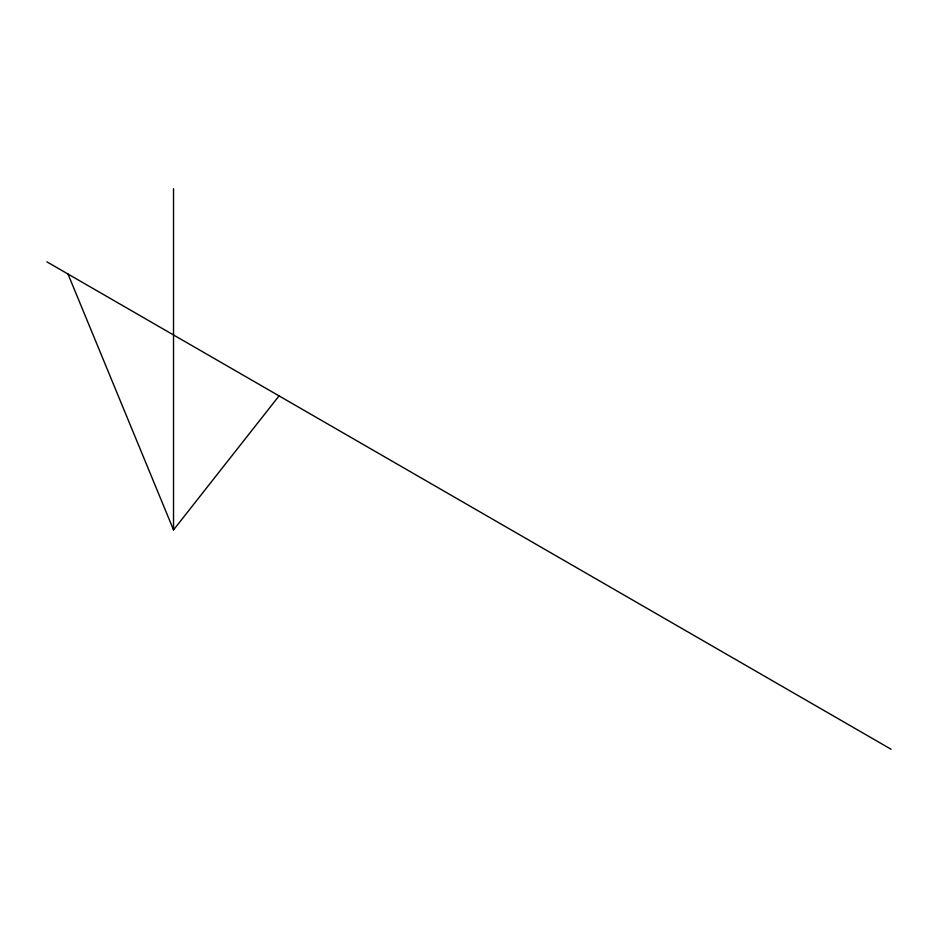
<?xml version="1.0" encoding="UTF-8"?>
<svg xmlns="http://www.w3.org/2000/svg" width="938" height="938" viewBox="0 0 938 938"><rect width="100%" height="100%" fill="white"/><g stroke="black" fill="none" stroke-linecap="round" stroke-linejoin="round"><path stroke-width="1.41" d="M68.005 274.048L173.53 529.923L279.055 395.895M46.9 261.854L891.1 749.251M173.53 188.749L173.53 529.923"/></g></svg>
